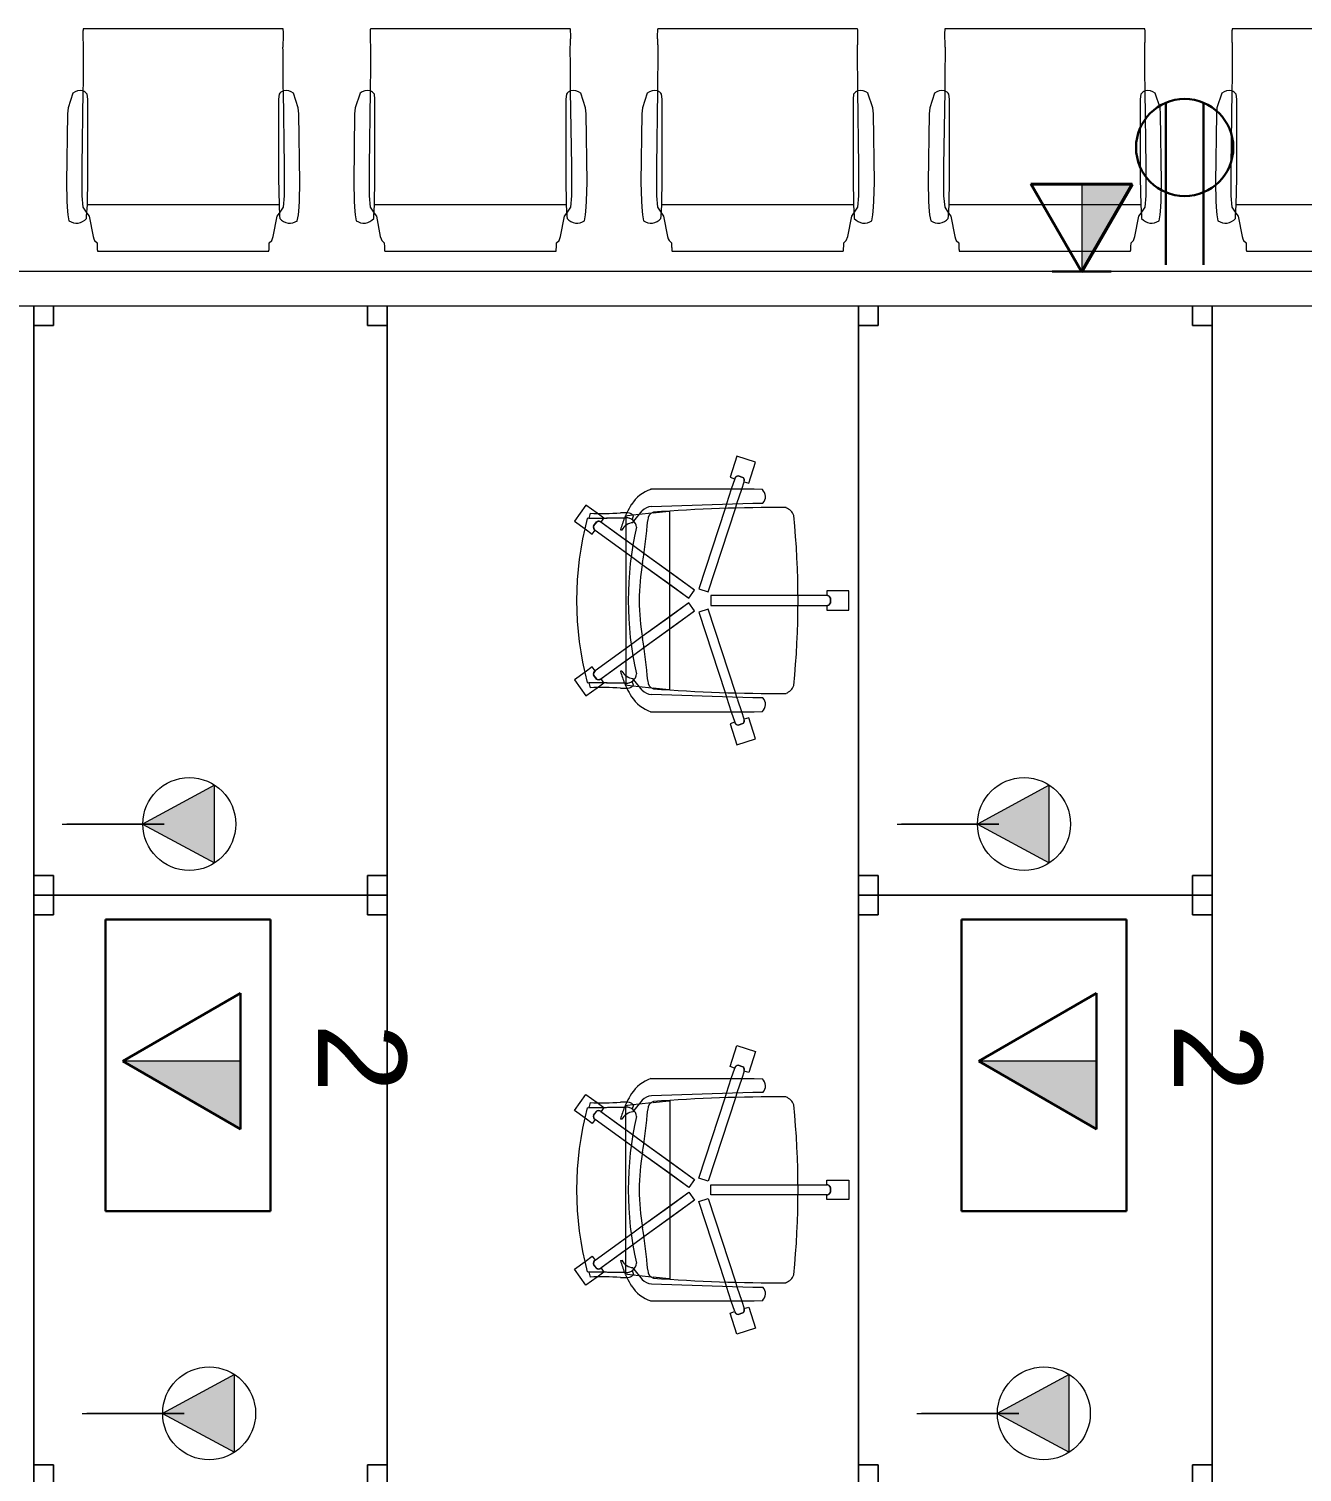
# Model space of a CAD drawing. Header units: inches. Extents: x 385 to 2249, y -1781 to -36.
# Drawn here: x 512 to 641.6, y -710 to -563 of the extents above; entities that cross this region are included whole.
import ezdxf

# ---------------------------------------------------------------- set-up
doc = ezdxf.new("R2010")
doc.units = ezdxf.units.IN
doc.header["$MEASUREMENT"] = 0
for name, color, linetype, lineweight in [('A-ANNO-NOTE', 131, 'Continuous', 30), ('I-FURN', 30, 'Continuous', 9), ('I-WALL', 2, 'Continuous', 13)]:
    doc.layers.add(name, color=color, linetype=linetype, lineweight=lineweight)
doc.styles.add('Swis721 Lt BT', font='swissl.ttf', dxfattribs={"height": 9})

# ---------------------------------------------------------------- blocks, each defined once
blk = doc.blocks.new('HermanMiller_Collection_Eames_AluminumGroup_SideChair - Arms Swivel Base-5153506-Level 5 POWER _ SIGNAL')
at = {"layer": 'I-FURN'}
for p, q in [((-6.45, 11.77), (-7.06, 11.66)), ((-5.68, 11.84), (-6.45, 11.77)), ((-5.03, 11.87), (-5.68, 11.84)), ((-3.17, 11.92), (-5.03, 11.87)), ((3.83, 11.82), (-3.17, 11.92)), ((4.42, 11.76), (3.83, 11.82)), ((5.92, 11.27), (4.42, 11.76)), ((-4.52, 10.35), (-5.68, 10.24)), ((-1.52, 10.35), (-4.52, 10.35)), ((6.15, 10.24), (-1.52, 10.35)), ((-9.06, 9.06), (-9.32, 8.8)), ((-8.92, 9.13), (-9.06, 9.06)), ((-8.68, 9.21), (-8.92, 9.13)), ((-6.61, 9.61), (-8.68, 9.21)), ((-6.84, 9.88), (-6.61, 9.86)), ((-6.61, 9.86), (-5.45, 9.79)), ((-6.28, 9.84), (-6.61, 9.61)), ((-5.68, 10.24), (-6.28, 9.84)), ((-5.45, 9.79), (-2.77, 9.75)), ((-5.45, -9.73), (-5.45, 9.79)), ((-2.77, 9.75), (5.32, 9.75)), ((5.32, 9.75), (5.82, 9.81)), ((12.47, -10.14), (12.47, 10.2)), ((-10.16, 8.75), (-10.16, -8.68)), ((-9.32, -8.74), (-9.06, -8.99)), ((-9.06, -8.99), (-8.68, -9.14)), ((-8.68, -9.14), (-6.61, -9.54)), ((-6.61, -9.79), (-6.84, -9.81)), ((-6.61, -9.54), (-6.28, -9.77)), ((-5.45, -9.73), (-6.61, -9.79)), ((-6.28, -9.77), (-5.68, -10.18)), ((-5.68, -10.18), (-4.52, -10.28)), ((-2.77, -9.68), (-5.45, -9.73)), ((-4.52, -10.28), (-1.52, -10.28)), ((5.32, -9.68), (-2.77, -9.68)), ((-1.52, -10.28), (6.15, -10.17)), ((5.82, -9.74), (5.32, -9.68)), ((-7.06, -11.59), (-6.45, -11.7)), ((-6.45, -11.7), (-5.68, -11.77)), ((-3.17, -11.85), (3.83, -11.75)), ((3.83, -11.75), (4.42, -11.69)), ((4.42, -11.69), (5.92, -11.2)), ((-5.68, -11.77), (-5.03, -11.8)), ((-5.03, -11.8), (-3.17, -11.85))]:
    blk.add_line(p, q, dxfattribs=at)
for centre, radius, start, end in [((-5.99, 10.89), 1.32, 144.065, 229.935), ((5.07, 10.55), 1.12, 343.9109, 40.257), ((5.4, 10.47), 0.781, 302.3218, 343.1534), ((-5.99, -10.82), 1.32, 130.065, 215.935), ((5.4, -10.4), 0.781, 16.8466, 57.6782), ((5.07, -10.48), 1.12, 319.743, 16.0891)]:
    blk.add_arc(centre, radius, start, end, dxfattribs=at)
for points in [[(10.56, 10.2), (9.82, 10.2), (8.34, 10.21), (6.88, 10.23), (6.15, 10.24)], [(11.53, 10.25), (11.37, 10.24), (11.04, 10.23), (10.72, 10.21), (10.56, 10.2)], [(6.15, -10.17), (6.88, -10.16), (8.34, -10.15), (9.82, -10.14), (10.56, -10.13)], [(10.56, -10.13), (10.72, -10.14), (11.04, -10.16), (11.37, -10.17), (11.53, -10.18)]]:
    blk.add_open_spline(points, degree=3, dxfattribs=at)
for points, knots in [([(12.47, 10.2), (12.47, 10.21), (12.47, 10.21), (12.44, 10.22), (12.38, 10.23), (12.31, 10.23), (12.23, 10.24), (12.09, 10.25), (11.86, 10.25), (11.65, 10.25), (11.53, 10.25)], [0, 0, 0, 0, 0.090909, 0.181818, 0.272727, 0.363636, 0.454545, 0.545455, 0.727273, 1, 1, 1, 1]), ([(-9.32, 8.8), (-9.51, 8.8), (-9.78, 8.79), (-10, 8.78), (-10.09, 8.77), (-10.14, 8.76), (-10.16, 8.75), (-10.16, 8.75)], [0, 0, 0, 0, 0.444444, 0.666667, 0.777778, 0.888889, 1, 1, 1, 1]), ([(-10.16, -8.68), (-10.16, -8.68), (-10.14, -8.69), (-10.09, -8.7), (-10.03, -8.71), (-9.94, -8.71), (-9.84, -8.72), (-9.69, -8.73), (-9.51, -8.73), (-9.37, -8.74), (-9.32, -8.74)], [0, 0, 0, 0, 0.111111, 0.222222, 0.333333, 0.444444, 0.555556, 0.666667, 0.888889, 1, 1, 1, 1]), ([(11.53, -10.18), (11.61, -10.18), (11.77, -10.18), (12.1, -10.18), (12.4, -10.16), (12.47, -10.14), (12.47, -10.14)], [0, 0, 0, 0, 0.181818, 0.363636, 0.727273, 1, 1, 1, 1])]:
    blk.add_open_spline(points, degree=3, knots=knots, dxfattribs=at)
blk = doc.blocks.new('F-Haworth_Chair_X99-Seminar - X99 Advanced Seminar Chair-V36-Level 5 POWER _ SIGNAL')
at = {"layer": 'I-FURN'}
for p, q in [((-8.08, 12.82), (-9.7, 11.65)), ((-8.08, 12.82), (-9.7, 11.65)), ((-7.29, 11.74), (-8.08, 12.82)), ((-7.29, 11.74), (-8.08, 12.82)), ((8.08, 12.82), (7.29, 11.74)), ((8.08, 12.82), (7.29, 11.74)), ((9.7, 11.65), (8.08, 12.82)), ((9.7, 11.65), (8.08, 12.82)), ((-9.7, 11.65), (-8.88, 10.52)), ((-9.7, 11.65), (-8.88, 10.52)), ((-8.88, 10.52), (-8.38, 9.83)), ((-8.88, 10.52), (-8.38, 9.83)), ((-8.34, 11.52), (-8.42, 7.57)), ((-8.42, 7.57), (-8.34, 11.37)), ((-8, 10.58), (-7.59, 10.88)), ((-8, 10.58), (-7.59, 10.88)), ((-7.59, 10.87), (-7.99, 10.57)), ((-7.59, 10.87), (-7.99, 10.57)), ((-6.76, 11), (-7.29, 11.74)), ((-6.76, 11), (-7.29, 11.74)), ((-4.92, 7.62), (-7.16, 10.71)), ((-4.47, 7.01), (-7.16, 10.71)), ((-7.15, 10.72), (-6.76, 11)), ((-7.15, 10.72), (-6.76, 11)), ((7.16, 10.71), (4.47, 7.01)), ((7.16, 10.71), (4.92, 7.62)), ((7.29, 11.74), (6.76, 11)), ((7.29, 11.74), (6.76, 11)), ((6.76, 11), (7.15, 10.72)), ((6.76, 11), (7.15, 10.72)), ((7.59, 10.88), (8, 10.58)), ((7.59, 10.88), (8, 10.58)), ((7.99, 10.57), (7.59, 10.87)), ((7.99, 10.57), (7.59, 10.87)), ((8.42, 7.57), (8.34, 11.52)), ((8.34, 11.37), (8.42, 7.57)), ((8.38, 9.83), (8.88, 10.52)), ((8.38, 9.83), (8.88, 10.52)), ((8.88, 10.52), (9.7, 11.65)), ((8.88, 10.52), (9.7, 11.65)), ((-8.38, 9.83), (-7.99, 10.11)), ((-8.38, 9.83), (-7.99, 10.11)), ((-7.97, 10.12), (-6.15, 7.62)), ((-7.97, 10.12), (-5.57, 6.82)), ((5.57, 6.82), (7.97, 10.12)), ((6.15, 7.62), (7.97, 10.12)), ((7.99, 10.11), (8.38, 9.83)), ((7.99, 10.11), (8.38, 9.83)), ((-8.62, 7.42), (-8.68, 6.87)), ((-8.6, 7.6), (-8.62, 7.43)), ((-8.49, 7.6), (-8.56, 7.6)), ((-7.65, 7.6), (-8.4, 7.6)), ((-6.14, 7.6), (-7.65, 7.6)), ((-7.18, 7.99), (-7.21, 8.13)), ((-4.9, 7.6), (-6.14, 7.6)), ((-6.14, 7.6), (-5.57, 6.82)), ((3.84, 7.6), (-4.9, 7.6)), ((-4.47, 7.01), (-4.9, 7.6)), ((4.9, 7.6), (3.88, 7.6)), ((4.9, 7.6), (4.47, 7.01)), ((6.14, 7.6), (4.9, 7.6)), ((5.57, 6.82), (6.14, 7.6)), ((7.65, 7.6), (6.14, 7.6)), ((7.21, 8.13), (7.18, 7.99)), ((8.4, 7.6), (7.65, 7.6)), ((8.56, 7.6), (8.49, 7.6)), ((8.62, 7.43), (8.6, 7.6)), ((8.68, 6.87), (8.62, 7.42)), ((-9.13, 5.92), (-8.07, 6.77)), ((-8.75, 6.22), (-8.88, 4.99)), ((-8.68, 6.87), (-8.75, 6.22)), ((-8.61, 6.81), (-8.23, 6.95)), ((-8.03, 6.81), (-7.95, 6.87)), ((-5.57, 6.82), (-4.79, 5.75)), ((-5.57, 6.82), (-4.79, 5.75)), ((-3.68, 5.91), (-4.47, 7.01)), ((-3.68, 5.91), (-4.47, 7.01)), ((-1.65, 3.12), (-3.68, 5.91)), ((-0.23, 1.17), (-3.68, 5.91)), ((3.68, 5.91), (0.23, 1.17)), ((3.68, 5.91), (1.65, 3.12)), ((4.47, 7.01), (3.68, 5.91)), ((4.47, 7.01), (3.68, 5.91)), ((4.79, 5.75), (5.57, 6.82)), ((4.79, 5.75), (5.57, 6.82)), ((7.95, 6.87), (8.03, 6.81)), ((8.07, 6.77), (9.13, 5.92)), ((8.23, 6.95), (8.61, 6.81)), ((8.75, 6.22), (8.68, 6.87)), ((8.88, 4.99), (8.75, 6.22)), ((-11.32, 5.06), (-11.32, -5.48)), ((-9.92, -5.36), (-9.57, 4.97)), ((-8.9, 4.8), (-9.07, 3.2)), ((-8.88, 4.99), (-8.89, 4.91)), ((-4.79, 5.75), (-2.89, 3.12)), ((-4.79, 5.75), (-1.04, 0.58)), ((1.04, 0.58), (4.79, 5.75)), ((2.89, 3.12), (4.79, 5.75)), ((8.89, 4.91), (8.88, 4.99)), ((9.07, 3.2), (8.9, 4.8)), ((9.57, 4.97), (9.92, -5.36)), ((11.32, -5.48), (11.32, 5.06)), ((-9.07, 3.2), (-9.07, 3.12)), ((-9.07, 3.12), (-2.89, 3.12)), ((-2.89, 3.12), (-1.65, 3.12)), ((-2.89, 3.12), (-1.04, 0.58)), ((-1.65, 3.12), (1.65, 3.12)), ((-0.23, 1.17), (-1.65, 3.12)), ((1.65, 3.12), (0.23, 1.17)), ((1.04, 0.58), (2.89, 3.12)), ((1.65, 3.12), (2.89, 3.12)), ((2.89, 3.12), (9.07, 3.12)), ((9.07, 3.12), (9.07, 3.2)), ((-1.18, 0.14), (-9.37, -2.52)), ((-1.18, 0.14), (-9.37, -2.52)), ((-0.87, -0.81), (-1.18, 0.14)), ((-0.87, -0.81), (-1.18, 0.14)), ((-1.04, 0.58), (-0.23, 1.17)), ((-1.04, 0.58), (-0.23, 1.17)), ((0.23, 1.17), (1.04, 0.58)), ((0.23, 1.17), (1.04, 0.58)), ((1.18, 0.14), (0.87, -0.81)), ((1.18, 0.14), (0.87, -0.81)), ((9.37, -2.52), (1.18, 0.14)), ((9.37, -2.52), (1.18, 0.14)), ((-9.38, -3.57), (-0.87, -0.81)), ((-9.38, -3.57), (-0.87, -0.81)), ((-0.5, -1.08), (-0.5, -9.91)), ((0.5, -1.08), (-0.5, -1.08)), ((-0.5, -1.08), (-0.5, -9.91)), ((0.5, -1.08), (-0.5, -1.08)), ((0.5, -9.91), (0.5, -1.08)), ((0.5, -9.91), (0.5, -1.08)), ((0.87, -0.81), (9.38, -3.57)), ((0.87, -0.81), (9.38, -3.57)), ((-9.83, -2.67), (-11.32, -3.15)), ((-9.83, -2.67), (-11.32, -3.15)), ((-9.37, -2.52), (-9.83, -2.67)), ((-9.37, -2.52), (-9.83, -2.67)), ((9.83, -2.67), (9.37, -2.52)), ((9.83, -2.67), (9.37, -2.52)), ((11.32, -3.15), (9.83, -2.67)), ((11.32, -3.15), (9.83, -2.67)), ((-12.55, -3.03), (-14.69, -3.72)), ((-12.55, -3.03), (-14.69, -3.72)), ((-14.69, -3.72), (-14.08, -5.62)), ((-14.69, -3.72), (-14.08, -5.62)), ((-12.53, -4.34), (-12.69, -3.85)), ((-12.53, -4.34), (-12.69, -3.85)), ((-12.68, -3.86), (-12.52, -4.33)), ((-12.68, -3.86), (-12.52, -4.33)), ((-12.4, -3.49), (-12.55, -3.03)), ((-12.4, -3.49), (-12.55, -3.03)), ((-11.32, -3.15), (-12.4, -3.5)), ((-11.32, -3.15), (-12.4, -3.5)), ((-12.09, -4.45), (-11.32, -4.21)), ((-12.09, -4.45), (-11.32, -4.21)), ((-11.32, -4.21), (-10.13, -3.82)), ((-11.32, -4.21), (-10.13, -3.82)), ((-10.1, -3.81), (-9.86, -3.73)), ((-10.1, -3.81), (-9.86, -3.73)), ((-9.86, -3.73), (-9.38, -3.57)), ((-9.86, -3.73), (-9.38, -3.57)), ((9.38, -3.57), (9.86, -3.73)), ((9.38, -3.57), (9.86, -3.73)), ((9.86, -3.73), (11.32, -4.21)), ((9.86, -3.73), (11.32, -4.21)), ((12.4, -3.5), (11.32, -3.15)), ((12.4, -3.5), (11.32, -3.15)), ((11.32, -4.21), (12.09, -4.45)), ((11.32, -4.21), (12.09, -4.45)), ((12.55, -3.03), (12.4, -3.49)), ((12.55, -3.03), (12.4, -3.49)), ((12.52, -4.33), (12.68, -3.86)), ((12.52, -4.33), (12.68, -3.86)), ((12.69, -3.85), (12.53, -4.34)), ((12.69, -3.85), (12.53, -4.34)), ((14.69, -3.72), (12.55, -3.03)), ((14.69, -3.72), (12.55, -3.03)), ((14.08, -5.62), (14.69, -3.72)), ((14.08, -5.62), (14.69, -3.72)), ((-14.08, -5.62), (-11.94, -4.93)), ((-14.08, -5.62), (-11.94, -4.93)), ((-11.94, -4.93), (-12.09, -4.47)), ((-11.94, -4.93), (-12.09, -4.47)), ((-11.32, -5.48), (-11.3, -6.32)), ((-9.92, -6.36), (-9.92, -5.36)), ((9.92, -5.36), (9.92, -6.36)), ((11.3, -6.32), (11.32, -5.48)), ((12.09, -4.47), (11.94, -4.93)), ((12.09, -4.47), (11.94, -4.93)), ((11.94, -4.93), (14.08, -5.62)), ((11.94, -4.93), (14.08, -5.62)), ((-0.5, -9.91), (-0.5, -12.88)), ((-0.5, -9.91), (-0.5, -12.88)), ((0.5, -12.88), (0.5, -9.91)), ((0.5, -12.88), (0.5, -9.91)), ((-0.52, -12.88), (-1, -12.88)), ((-1, -12.88), (-1, -15.13)), ((-0.52, -12.88), (-1, -12.88)), ((-1, -12.88), (-1, -15.13)), ((1, -12.88), (0.52, -12.88)), ((1, -12.88), (0.52, -12.88)), ((1, -15.13), (1, -12.88)), ((1, -15.13), (1, -12.88)), ((0.26, -13.26), (-0.26, -13.26)), ((0.26, -13.26), (-0.26, -13.26)), ((-0.25, -13.25), (0.25, -13.25)), ((-0.25, -13.25), (0.25, -13.25)), ((-1, -15.13), (1, -15.13)), ((-1, -15.13), (1, -15.13))]:
    blk.add_line(p, q, dxfattribs=at)
for centre, radius, start, end in [((0, -20.29), 32.89, 75.3075, 104.696), ((-36.06, 10.03), 27.2, 355.9857, 2.5118), ((0, -20.73), 33.17, 104.5766, 105.5522), ((-7.66, 10.36), 0.407, 147.1651, 216.8349), ((-7.66, 10.36), 0.407, 147.1651, 188.967), ((-7.66, 10.36), 0.407, 188.967, 202.9009), ((-7.64, 10.36), 0.406, 148.6199, 216), ((-7.64, 10.36), 0.406, 148.6199, 216), ((-7.48, 10.49), 0.407, 35.1651, 104.8349), ((-7.48, 10.49), 0.407, 35.1651, 104.8349), ((-7.49, 10.47), 0.406, 36, 103.3801), ((-7.49, 10.47), 0.406, 36, 103.3801), ((7.48, 10.49), 0.407, 75.1651, 144.8349), ((7.48, 10.49), 0.407, 116.967, 144.8349), ((7.49, 10.47), 0.406, 76.6199, 144), ((7.49, 10.47), 0.406, 117.0479, 144), ((7.48, 10.49), 0.407, 75.1651, 116.967), ((7.49, 10.47), 0.406, 76.6199, 117.0479), ((7.64, 10.36), 0.406, 324, 17.9041), ((7.64, 10.36), 0.406, 324, 350.9521), ((7.66, 10.36), 0.407, 323.1651, 32.8349), ((7.64, 10.36), 0.406, 17.9041, 31.3801), ((7.64, 10.36), 0.406, 4.4281, 31.3801), ((7.66, 10.36), 0.407, 337.0991, 32.8349), ((7.64, 10.36), 0.406, 350.9521, 4.4281), ((0, -20.73), 33.17, 74.4478, 75.4234), ((36.06, 10.03), 27.2, 177.4882, 184.0143), ((-7.66, 10.36), 0.407, 202.9009, 216.8349), ((7.66, 10.36), 0.407, 323.1651, 337.0991), ((-4.71, -1.15), 9.61, 116.0036, 121.9522), ((-5.2, 7.86), 3.74, 175.9857, 189.9064), ((-4.71, -1.15), 9.61, 114.1846, 116.0036), ((-4.71, -1.15), 9.61, 113.5094, 114.1184), ((-4.71, -1.15), 9.61, 112.927, 113.3607), ((-4.71, -1.15), 9.61, 105.0666, 112.7369), ((-7.37, 7.55), 1.05, 178.8214, 214.7998), ((-7.37, 7.55), 1.05, 178.8214, 264.0446), ((-6.55, 6.76), 1.38, 147.5752, 174.9122), ((-6.55, 6.76), 1.38, 117.0503, 145.9813), ((6.55, 6.76), 1.38, 34.0187, 62.9497), ((4.71, -1.15), 9.61, 67.2631, 74.9334), ((7.37, 7.55), 1.05, 275.9554, 1.1786), ((6.55, 6.76), 1.38, 5.0878, 32.4248), ((7.37, 7.55), 1.05, 325.2002, 1.1786), ((4.71, -1.15), 9.61, 66.6393, 67.073), ((4.71, -1.15), 9.61, 65.8816, 66.4906), ((4.71, -1.15), 9.61, 63.9964, 65.8154), ((5.2, 7.86), 3.74, 350.0936, 4.0143), ((4.71, -1.15), 9.61, 58.0478, 63.9964), ((-7.87, 3.92), 3.63, 121.9522, 161.8211), ((-8.18, 4.9), 1.39, 132.8922, 177.1987), ((-8.28, 7.33), 0.613, 189.9064, 237.4573), ((-11.32, 48.08), 42.84, 274.2301, 280.0233), ((0, -26.49), 33.83, 77.2285, 102.7715), ((0, -15.97), 22.19, 79.9767, 100.0233), ((11.32, 48.08), 42.84, 259.9767, 265.7699), ((8.28, 7.33), 0.613, 302.5427, 350.0936), ((8.18, 4.9), 1.39, 2.8013, 47.1078), ((7.87, 3.92), 3.63, 18.1789, 58.0478), ((144.06, -7.32), 153.52, 175.4787, 180.5251), ((-8.24, 4.59), 0.763, 84.2338, 165.7662), ((8.24, 4.59), 0.763, 14.2338, 95.7662), ((-144.06, -7.32), 153.52, 359.4749, 4.5213), ((-12.28, -3.88), 0.407, 107.1651, 176.8349), ((-12.28, -3.88), 0.407, 107.1651, 176.8349), ((-12.27, -3.89), 0.406, 108, 175.3801), ((-12.27, -3.89), 0.406, 161.9041, 175.3801), ((-12.27, -3.89), 0.406, 121.476, 161.9041), ((-12.22, -4.09), 0.407, 219.1651, 288.8349), ((-12.22, -4.09), 0.407, 219.1651, 288.8349), ((-12.22, -4.07), 0.406, 220.6199, 274.524), ((-12.22, -4.07), 0.406, 220.6199, 288), ((-12.27, -3.89), 0.406, 108, 121.476), ((12.22, -4.07), 0.406, 252, 319.3801), ((12.22, -4.09), 0.407, 251.1651, 320.8349), ((12.22, -4.07), 0.406, 265.476, 305.9041), ((12.22, -4.09), 0.407, 292.967, 320.8349), ((12.28, -3.88), 0.407, 58.9009, 72.8349), ((12.28, -3.88), 0.407, 3.1651, 72.8349), ((12.27, -3.89), 0.406, 45.0479, 72), ((12.27, -3.89), 0.406, 4.6199, 72), ((12.22, -4.07), 0.406, 305.9041, 319.3801), ((12.28, -3.88), 0.407, 44.967, 58.9009), ((12.27, -3.89), 0.406, 4.6199, 45.0479), ((12.28, -3.88), 0.407, 31.033, 44.967), ((12.28, -3.88), 0.407, 3.1651, 31.033), ((-12.22, -4.07), 0.406, 274.524, 288), ((12.22, -4.07), 0.406, 252, 265.476), ((12.22, -4.09), 0.407, 251.1651, 292.967), ((-10.58, -5.68), 0.956, 221.8901, 314.1099), ((10.58, -5.68), 0.956, 225.8901, 318.1099), ((-8.21, -8.28), 1.31, 200.0433, 249.9567), ((8.21, -8.28), 1.31, 290.0433, 339.9567), ((0, 75.01), 84.96, 264.1475, 275.8525), ((-0.11, -12.88), 0.407, 179.1651, 193.0991), ((-0.11, -12.88), 0.407, 179.1651, 248.8349), ((-0.11, -12.88), 0.407, 193.0991, 220.967), ((-0.09, -12.88), 0.406, 180, 193.476), ((-0.09, -12.88), 0.406, 180, 247.3801), ((-0.09, -12.88), 0.406, 193.476, 233.9041), ((-0.11, -12.88), 0.407, 220.967, 248.8349), ((-0.09, -12.88), 0.406, 233.9041, 247.3801), ((0.09, -12.88), 0.406, 292.6199, 360), ((0.09, -12.88), 0.406, 292.6199, 306.0959), ((0.11, -12.88), 0.407, 291.1651, 0.8349), ((0.11, -12.88), 0.407, 291.1651, 0.8349), ((0.09, -12.88), 0.406, 306.0959, 346.524), ((0.09, -12.88), 0.406, 346.524, 360)]:
    blk.add_arc(centre, radius, start, end, dxfattribs=at)
blk = doc.blocks.new('Rectangular Table - Rectangular Table-V35-Level 5 POWER _ SIGNAL')
at = {"layer": 'I-FURN'}
for p, q in [((-28, 18), (-30, 18)), ((-30, 18), (-30, 16)), ((-30, 16), (-30, 18)), ((-30, 18), (-28, 18)), ((30, 18), (-30, 18)), ((-30, 18), (-30, -18)), ((-30, -18), (-30, 18)), ((-30, 18), (30, 18)), ((-28, 16), (-28, 18)), ((-28, 18), (-28, 16)), ((28, 18), (28, 16)), ((30, 18), (28, 18)), ((28, 18), (30, 18)), ((28, 16), (28, 18)), ((-30, 16), (-28, 16)), ((-28, 16), (-30, 16)), ((28, 16), (30, 16)), ((30, 16), (28, 16)), ((-28, -16), (-30, -16)), ((-30, -16), (-30, -18)), ((-30, -18), (-30, -16)), ((-30, -16), (-28, -16)), ((-28, -18), (-28, -16)), ((-28, -16), (-28, -18)), ((30, -16), (28, -16)), ((28, -16), (28, -18)), ((28, -18), (28, -16)), ((28, -16), (30, -16)), ((-30, -18), (-28, -18)), ((-28, -18), (-30, -18)), ((-30, -18), (30, -18)), ((30, -18), (-30, -18)), ((28, -18), (30, -18)), ((30, -18), (28, -18))]:
    blk.add_line(p, q, dxfattribs=at)
blk = doc.blocks.new('F-Haworth_Chair_X99-Seminar - X99 Advanced Seminar Chair-V39-Level 5 POWER _ SIGNAL')
at = {"layer": 'I-FURN'}
for p, q in [((-1, 15.13), (1, 15.13)), ((-1, 12.88), (-1, 15.13)), ((-1, 15.13), (1, 15.13)), ((-1, 12.88), (-1, 15.13)), ((1, 15.13), (1, 12.88)), ((1, 15.13), (1, 12.88)), ((0.26, 13.26), (-0.26, 13.26)), ((0.26, 13.26), (-0.26, 13.26)), ((-0.25, 13.25), (0.25, 13.25)), ((-0.25, 13.25), (0.25, 13.25)), ((-0.52, 12.88), (-1, 12.88)), ((-0.52, 12.88), (-1, 12.88)), ((-0.5, 9.91), (-0.5, 12.88)), ((-0.5, 9.91), (-0.5, 12.88)), ((0.5, 12.88), (0.5, 9.91)), ((0.5, 12.88), (0.5, 9.91)), ((1, 12.88), (0.52, 12.88)), ((1, 12.88), (0.52, 12.88)), ((-0.5, 1.08), (-0.5, 9.91)), ((-0.5, 1.08), (-0.5, 9.91)), ((0.5, 9.91), (0.5, 1.08)), ((0.5, 9.91), (0.5, 1.08)), ((-11.32, 5.48), (-11.3, 6.32)), ((-9.92, 6.36), (-9.92, 5.36)), ((9.92, 5.36), (9.92, 6.36)), ((11.3, 6.32), (11.32, 5.48)), ((-14.69, 3.72), (-14.08, 5.62)), ((-14.69, 3.72), (-14.08, 5.62)), ((-14.08, 5.62), (-11.94, 4.93)), ((-14.08, 5.62), (-11.94, 4.93)), ((-11.94, 4.93), (-12.09, 4.47)), ((-11.94, 4.93), (-12.09, 4.47)), ((-12.09, 4.45), (-11.32, 4.21)), ((-12.09, 4.45), (-11.32, 4.21)), ((-11.32, -5.06), (-11.32, 5.48)), ((-9.92, 5.36), (-9.57, -4.97)), ((9.57, -4.97), (9.92, 5.36)), ((11.32, 5.48), (11.32, -5.06)), ((11.32, 4.21), (12.09, 4.45)), ((11.32, 4.21), (12.09, 4.45)), ((11.94, 4.93), (14.08, 5.62)), ((11.94, 4.93), (14.08, 5.62)), ((12.09, 4.47), (11.94, 4.93)), ((12.09, 4.47), (11.94, 4.93)), ((14.08, 5.62), (14.69, 3.72)), ((14.08, 5.62), (14.69, 3.72)), ((-12.55, 3.03), (-14.69, 3.72)), ((-12.55, 3.03), (-14.69, 3.72)), ((-12.53, 4.34), (-12.69, 3.85)), ((-12.53, 4.34), (-12.69, 3.85)), ((-12.68, 3.86), (-12.52, 4.33)), ((-12.68, 3.86), (-12.52, 4.33)), ((-12.4, 3.49), (-12.55, 3.03)), ((-12.4, 3.49), (-12.55, 3.03)), ((-11.32, 3.15), (-12.4, 3.5)), ((-11.32, 3.15), (-12.4, 3.5)), ((-11.32, 4.21), (-9.86, 3.73)), ((-11.32, 4.21), (-9.86, 3.73)), ((-9.83, 2.67), (-11.32, 3.15)), ((-9.83, 2.67), (-11.32, 3.15)), ((-9.86, 3.73), (-9.38, 3.57)), ((-9.86, 3.73), (-9.38, 3.57)), ((-9.38, 3.57), (-0.87, 0.81)), ((-9.38, 3.57), (-0.87, 0.81)), ((0.87, 0.81), (9.38, 3.57)), ((0.87, 0.81), (9.38, 3.57)), ((9.38, 3.57), (9.86, 3.73)), ((9.38, 3.57), (9.86, 3.73)), ((11.32, 3.15), (9.83, 2.67)), ((11.32, 3.15), (9.83, 2.67)), ((9.86, 3.73), (11.32, 4.21)), ((9.86, 3.73), (11.32, 4.21)), ((12.4, 3.5), (11.32, 3.15)), ((12.4, 3.5), (11.32, 3.15)), ((12.55, 3.03), (12.4, 3.49)), ((12.55, 3.03), (12.4, 3.49)), ((12.52, 4.33), (12.68, 3.86)), ((12.52, 4.33), (12.68, 3.86)), ((12.69, 3.85), (12.53, 4.34)), ((12.69, 3.85), (12.53, 4.34)), ((14.69, 3.72), (12.55, 3.03)), ((14.69, 3.72), (12.55, 3.03)), ((-9.37, 2.52), (-9.83, 2.67)), ((-9.37, 2.52), (-9.83, 2.67)), ((-1.18, -0.14), (-9.37, 2.52)), ((-1.18, -0.14), (-9.37, 2.52)), ((9.37, 2.52), (1.18, -0.14)), ((9.37, 2.52), (1.18, -0.14)), ((9.83, 2.67), (9.37, 2.52)), ((9.83, 2.67), (9.37, 2.52)), ((-0.87, 0.81), (-1.18, -0.14)), ((-0.87, 0.81), (-1.18, -0.14)), ((0.5, 1.08), (-0.5, 1.08)), ((0.5, 1.08), (-0.5, 1.08)), ((1.18, -0.14), (0.87, 0.81)), ((1.18, -0.14), (0.87, 0.81)), ((-4.79, -5.75), (-1.04, -0.58)), ((-0.23, -1.17), (-3.68, -5.91)), ((-2.89, -3.12), (-1.04, -0.58)), ((-0.23, -1.17), (-1.65, -3.12)), ((-1.04, -0.58), (-0.23, -1.17)), ((-1.04, -0.58), (-0.23, -1.17)), ((0.23, -1.17), (1.04, -0.58)), ((0.23, -1.17), (1.04, -0.58)), ((1.65, -3.12), (0.23, -1.17)), ((3.68, -5.91), (0.23, -1.17)), ((1.04, -0.58), (2.89, -3.12)), ((1.04, -0.58), (4.79, -5.75)), ((-9.07, -3.12), (-2.89, -3.12)), ((-9.07, -3.2), (-9.07, -3.12)), ((-8.9, -4.8), (-9.07, -3.2)), ((-4.79, -5.75), (-2.89, -3.12)), ((-1.65, -3.12), (-3.68, -5.91)), ((-2.89, -3.12), (-1.65, -3.12)), ((-1.65, -3.12), (1.65, -3.12)), ((1.65, -3.12), (2.89, -3.12)), ((3.68, -5.91), (1.65, -3.12)), ((2.89, -3.12), (9.07, -3.12)), ((2.89, -3.12), (4.79, -5.75)), ((9.07, -3.2), (8.9, -4.8)), ((9.07, -3.12), (9.07, -3.2)), ((-8.88, -4.99), (-8.89, -4.91)), ((-8.75, -6.22), (-8.88, -4.99)), ((-5.57, -6.82), (-4.79, -5.75)), ((-5.57, -6.82), (-4.79, -5.75)), ((4.79, -5.75), (5.57, -6.82)), ((4.79, -5.75), (5.57, -6.82)), ((8.88, -4.99), (8.75, -6.22)), ((8.89, -4.91), (8.88, -4.99)), ((-9.13, -5.92), (-8.09, -6.76)), ((-8.68, -6.87), (-8.75, -6.22)), ((-8.62, -7.42), (-8.68, -6.87)), ((-8.61, -6.81), (-8.23, -6.95)), ((-8.03, -6.81), (-7.95, -6.87)), ((-7.97, -10.12), (-5.57, -6.82)), ((-4.47, -7.01), (-7.16, -10.71)), ((-6.14, -7.6), (-5.57, -6.82)), ((-4.47, -7.01), (-4.9, -7.6)), ((-3.68, -5.91), (-4.47, -7.01)), ((-3.68, -5.91), (-4.47, -7.01)), ((4.47, -7.01), (3.68, -5.91)), ((4.47, -7.01), (3.68, -5.91)), ((4.9, -7.6), (4.47, -7.01)), ((7.16, -10.71), (4.47, -7.01)), ((5.57, -6.82), (6.14, -7.6)), ((5.57, -6.82), (7.97, -10.12)), ((7.95, -6.87), (8.03, -6.81)), ((8.07, -6.77), (9.13, -5.92)), ((8.23, -6.95), (8.61, -6.81)), ((8.68, -6.87), (8.62, -7.42)), ((8.75, -6.22), (8.68, -6.87)), ((-8.6, -7.6), (-8.62, -7.43)), ((-8.49, -7.6), (-8.56, -7.6)), ((-8.42, -7.57), (-8.34, -11.37)), ((-8.34, -11.52), (-8.42, -7.57)), ((-8.09, -7.6), (-8.4, -7.6)), ((-7.65, -7.6), (-8.09, -7.6)), ((-7.97, -10.12), (-6.15, -7.62)), ((-6.14, -7.6), (-7.65, -7.6)), ((-7.18, -7.99), (-7.21, -8.13)), ((-4.92, -7.62), (-7.16, -10.71)), ((-4.9, -7.6), (-6.14, -7.6)), ((4.9, -7.6), (-4.9, -7.6)), ((6.14, -7.6), (4.9, -7.6)), ((7.16, -10.71), (4.92, -7.62)), ((7.65, -7.6), (6.14, -7.6)), ((6.15, -7.62), (7.97, -10.12)), ((7.21, -8.13), (7.18, -7.99)), ((8.4, -7.6), (7.65, -7.6)), ((8.34, -11.37), (8.42, -7.57)), ((8.42, -7.57), (8.34, -11.52)), ((8.56, -7.6), (8.49, -7.6)), ((8.62, -7.43), (8.6, -7.6)), ((-8.88, -10.52), (-8.38, -9.83)), ((-8.88, -10.52), (-8.38, -9.83)), ((-8.38, -9.83), (-7.99, -10.11)), ((-8.38, -9.83), (-7.99, -10.11)), ((7.99, -10.11), (8.38, -9.83)), ((7.99, -10.11), (8.38, -9.83)), ((8.38, -9.83), (8.88, -10.52)), ((8.38, -9.83), (8.88, -10.52)), ((-9.7, -11.65), (-8.88, -10.52)), ((-9.7, -11.65), (-8.88, -10.52)), ((-8.08, -12.82), (-9.7, -11.65)), ((-8.08, -12.82), (-9.7, -11.65)), ((-7.29, -11.74), (-8.08, -12.82)), ((-7.29, -11.74), (-8.08, -12.82)), ((-8, -10.58), (-7.59, -10.88)), ((-8, -10.58), (-7.59, -10.88)), ((-7.59, -10.87), (-7.99, -10.57)), ((-7.59, -10.87), (-7.99, -10.57)), ((-6.76, -11), (-7.29, -11.74)), ((-6.76, -11), (-7.29, -11.74)), ((-7.15, -10.72), (-6.76, -11)), ((-7.15, -10.72), (-6.76, -11)), ((6.76, -11), (7.15, -10.72)), ((6.76, -11), (7.15, -10.72)), ((7.29, -11.74), (6.76, -11)), ((7.29, -11.74), (6.76, -11)), ((8.08, -12.82), (7.29, -11.74)), ((8.08, -12.82), (7.29, -11.74)), ((7.99, -10.57), (7.59, -10.87)), ((7.99, -10.57), (7.59, -10.87)), ((7.59, -10.88), (8, -10.58)), ((7.59, -10.88), (8, -10.58)), ((9.7, -11.65), (8.08, -12.82)), ((9.7, -11.65), (8.08, -12.82)), ((8.88, -10.52), (9.7, -11.65)), ((8.88, -10.52), (9.7, -11.65))]:
    blk.add_line(p, q, dxfattribs=at)
for centre, radius, start, end in [((-0.11, 12.88), 0.407, 111.1651, 180.8349), ((-0.09, 12.88), 0.406, 112.6199, 180), ((-0.11, 12.88), 0.407, 111.1651, 125.0991), ((-0.09, 12.88), 0.406, 112.6199, 126.0959), ((0.09, 12.88), 0.406, 53.9041, 67.3801), ((0.09, 12.88), 0.406, 0, 67.3801), ((0.11, 12.88), 0.407, 359.1651, 68.8349), ((0.11, 12.88), 0.407, 359.1651, 68.8349), ((-0.11, 12.88), 0.407, 152.967, 180.8349), ((-0.09, 12.88), 0.406, 166.524, 180), ((-0.09, 12.88), 0.406, 126.0959, 166.524), ((-0.11, 12.88), 0.407, 139.033, 152.967), ((-0.11, 12.88), 0.407, 125.0991, 139.033), ((0.09, 12.88), 0.406, 0, 53.9041), ((-8.21, 8.28), 1.31, 110.0433, 159.9567), ((0, -75.01), 84.96, 84.1475, 95.8525), ((8.21, 8.28), 1.31, 20.0433, 69.9567), ((144.06, 7.32), 153.52, 179.4749, 184.5213), ((-144.06, 7.32), 153.52, 355.4787, 0.5251), ((-10.58, 5.68), 0.956, 45.8901, 138.1099), ((10.58, 5.68), 0.956, 41.8901, 134.1099), ((-12.22, 4.09), 0.407, 71.1651, 140.8349), ((-12.22, 4.09), 0.407, 71.1651, 140.8349), ((-12.22, 4.07), 0.406, 85.476, 139.3801), ((-12.22, 4.07), 0.406, 72, 139.3801), ((-12.22, 4.07), 0.406, 72, 85.476), ((12.22, 4.09), 0.407, 94.9009, 108.8349), ((12.22, 4.09), 0.407, 39.1651, 108.8349), ((12.22, 4.07), 0.406, 94.524, 108), ((12.22, 4.07), 0.406, 40.6199, 108), ((12.22, 4.09), 0.407, 39.1651, 94.9009), ((12.22, 4.07), 0.406, 81.0479, 94.524), ((12.22, 4.07), 0.406, 40.6199, 81.0479), ((-12.28, 3.88), 0.407, 183.1651, 252.8349), ((-12.28, 3.88), 0.407, 183.1651, 252.8349), ((-12.27, 3.89), 0.406, 184.6199, 198.0959), ((-12.27, 3.89), 0.406, 184.6199, 252), ((-12.27, 3.89), 0.406, 198.0959, 238.524), ((-12.27, 3.89), 0.406, 238.524, 252), ((12.27, 3.89), 0.406, 288, 355.3801), ((12.28, 3.88), 0.407, 287.1651, 356.8349), ((12.27, 3.89), 0.406, 288, 341.9041), ((12.28, 3.88), 0.407, 287.1651, 301.0991), ((12.28, 3.88), 0.407, 301.0991, 315.033), ((12.28, 3.88), 0.407, 315.033, 356.8349), ((12.27, 3.89), 0.406, 341.9041, 355.3801), ((-7.87, -3.92), 3.63, 198.1789, 238.0478), ((-8.18, -4.9), 1.39, 182.8013, 227.1078), ((-8.24, -4.59), 0.763, 194.2338, 275.7662), ((-11.32, -48.08), 42.84, 79.9767, 85.7699), ((11.32, -48.08), 42.84, 94.2301, 100.0233), ((8.24, -4.59), 0.763, 264.2338, 345.7662), ((8.18, -4.9), 1.39, 312.8922, 357.1987), ((7.87, -3.92), 3.63, 301.9522, 341.8211), ((-4.71, 1.15), 9.61, 238.0478, 243.9964), ((-5.2, -7.86), 3.74, 170.0936, 184.0143), ((-8.28, -7.33), 0.613, 122.5427, 170.0936), ((-7.37, -7.55), 1.05, 95.9554, 181.1786), ((-7.37, -7.55), 1.05, 145.2002, 181.1786), ((-6.55, -6.76), 1.38, 185.0878, 212.4248), ((0, 26.49), 33.83, 257.2285, 282.7715), ((0, 15.97), 22.19, 259.9767, 280.0233), ((7.37, -7.55), 1.05, 358.8214, 84.0446), ((6.55, -6.76), 1.38, 327.5752, 354.9122), ((7.37, -7.55), 1.05, 358.8214, 34.7998), ((8.28, -7.33), 0.613, 9.9064, 57.4573), ((5.2, -7.86), 3.74, 355.9857, 9.9064), ((4.71, 1.15), 9.61, 296.0036, 301.9522), ((-36.06, -10.03), 27.2, 357.4882, 4.0143), ((-4.71, 1.15), 9.61, 243.9964, 245.8154), ((-4.71, 1.15), 9.61, 245.8816, 246.4906), ((-4.71, 1.15), 9.61, 246.6393, 247.073), ((-4.71, 1.15), 9.61, 247.2631, 254.9334), ((-6.55, -6.76), 1.38, 214.0187, 242.9497), ((6.55, -6.76), 1.38, 297.0503, 325.9813), ((4.71, 1.15), 9.61, 285.0666, 292.7369), ((4.71, 1.15), 9.61, 292.927, 293.3607), ((4.71, 1.15), 9.61, 293.5094, 294.1184), ((4.71, 1.15), 9.61, 294.1846, 296.0036), ((36.06, -10.03), 27.2, 175.9857, 182.5118), ((-7.66, -10.36), 0.407, 143.1651, 212.8349), ((-7.66, -10.36), 0.407, 143.1651, 212.8349), ((-7.64, -10.36), 0.406, 144, 184.4281), ((-7.64, -10.36), 0.406, 157.476, 184.4281), ((-7.64, -10.36), 0.406, 144, 157.476), ((7.64, -10.36), 0.406, 328.6199, 36), ((7.64, -10.36), 0.406, 355.5719, 36), ((7.66, -10.36), 0.407, 327.1651, 36.8349), ((7.66, -10.36), 0.407, 327.1651, 36.8349), ((0, 20.73), 33.17, 254.4478, 255.4234), ((0, 20.29), 32.89, 255.304, 284.6925), ((-7.64, -10.36), 0.406, 184.4281, 197.9041), ((-7.64, -10.36), 0.406, 184.4281, 211.3801), ((-7.64, -10.36), 0.406, 197.9041, 211.3801), ((-7.48, -10.49), 0.407, 255.1651, 324.8349), ((-7.49, -10.47), 0.406, 256.6199, 283.5719), ((-7.49, -10.47), 0.406, 256.6199, 270.0959), ((-7.48, -10.49), 0.407, 255.1651, 269.0991), ((-7.49, -10.47), 0.406, 270.0959, 283.5719), ((-7.48, -10.49), 0.407, 269.0991, 283.033), ((-7.49, -10.47), 0.406, 283.5719, 324), ((-7.49, -10.47), 0.406, 283.5719, 297.0479), ((-7.48, -10.49), 0.407, 283.033, 324.8349), ((-7.49, -10.47), 0.406, 297.0479, 324), ((7.48, -10.49), 0.407, 215.1651, 284.8349), ((7.48, -10.49), 0.407, 215.1651, 256.967), ((7.49, -10.47), 0.406, 216, 256.4281), ((7.49, -10.47), 0.406, 216, 283.3801), ((7.48, -10.49), 0.407, 256.967, 270.9009), ((7.49, -10.47), 0.406, 256.4281, 283.3801), ((7.48, -10.49), 0.407, 270.9009, 284.8349), ((7.64, -10.36), 0.406, 328.6199, 342.0959), ((7.64, -10.36), 0.406, 342.0959, 355.5719), ((0, 20.73), 33.17, 284.5766, 285.5522)]:
    blk.add_arc(centre, radius, start, end, dxfattribs=at)
blk = doc.blocks.new('Rectangular Table - Rectangular Table-5809067-Level 5 POWER _ SIGNAL')
at = {"layer": 'I-FURN'}
for p, q in [((-28, 18), (-30, 18)), ((-30, 18), (-30, 16)), ((-30, 16), (-30, 18)), ((-30, 18), (-28, 18)), ((30, 18), (-30, 18)), ((-30, 18), (-30, -18)), ((-30, -18), (-30, 18)), ((-30, 18), (30, 18)), ((-28, 16), (-28, 18)), ((-28, 18), (-28, 16)), ((28, 18), (28, 16)), ((30, 18), (28, 18)), ((28, 18), (30, 18)), ((28, 16), (28, 18)), ((30, 16), (30, 18)), ((30, 18), (30, 16)), ((30, -18), (30, 18)), ((30, 18), (30, -18)), ((-30, 16), (-28, 16)), ((-28, 16), (-30, 16)), ((28, 16), (30, 16)), ((30, 16), (28, 16)), ((-28, -16), (-30, -16)), ((-30, -16), (-30, -18)), ((-30, -18), (-30, -16)), ((-30, -16), (-28, -16)), ((-28, -18), (-28, -16)), ((-28, -16), (-28, -18)), ((30, -16), (28, -16)), ((28, -16), (28, -18)), ((28, -18), (28, -16)), ((28, -16), (30, -16)), ((30, -18), (30, -16)), ((30, -16), (30, -18)), ((-30, -18), (-28, -18)), ((-28, -18), (-30, -18)), ((-30, -18), (30, -18)), ((30, -18), (-30, -18)), ((28, -18), (30, -18)), ((30, -18), (28, -18))]:
    blk.add_line(p, q, dxfattribs=at)

msp = doc.modelspace()

# ---------------------------------------------------------------- hatches: boundary and pattern name
at = {"layer": 'A-ANNO-NOTE', "lineweight": 9}
for points in [[(619.21, -587.82), (624.37, -578.88), (619.21, -578.88), (619.21, -582.56)], [(530.88, -647.95), (530.88, -640.06), (523.56, -644.01)], [(615.88, -647.95), (615.88, -640.06), (608.56, -644.01)], [(533.54, -675.08), (533.54, -668.15), (521.54, -668.15)], [(620.7, -675.08), (620.7, -668.15), (608.7, -668.15)], [(532.9, -707.95), (532.9, -700.06), (525.58, -704.01)], [(617.9, -707.95), (617.9, -700.06), (610.58, -704.01)]]:
    msp.add_hatch(color=256, dxfattribs=at).paths.add_polyline_path(points, flags=0)

# ---------------------------------------------------------------- linework, layer by layer
at = {"layer": 'A-ANNO-NOTE'}
for p, q in [((627.75, -587.09), (627.75, -570.57)), ((627.75, -587.09), (627.75, -570.57)), ((631.58, -587.09), (631.58, -570.57)), ((619.18, -587.75), (614.02, -578.82)), ((614.02, -578.82), (624.33, -578.82)), ((619.21, -587.82), (614.06, -578.88)), ((614.06, -578.88), (624.37, -578.88)), ((619.18, -587.75), (624.33, -578.82)), ((619.21, -587.82), (624.37, -578.88)), ((622.18, -587.75), (616.18, -587.75)), ((519.78, -653.72), (536.59, -653.72)), ((519.78, -683.44), (519.78, -653.72)), ((536.59, -653.72), (536.59, -683.44)), ((606.94, -653.72), (623.75, -653.72)), ((606.94, -683.44), (606.94, -653.72)), ((623.75, -653.72), (623.75, -683.44)), ((521.54, -668.15), (533.54, -661.23)), ((533.54, -661.23), (533.54, -675.08)), ((608.7, -668.15), (620.7, -661.23)), ((620.7, -661.23), (620.7, -675.08)), ((533.54, -675.08), (521.54, -668.15)), ((620.7, -675.08), (608.7, -668.15)), ((536.59, -683.44), (519.78, -683.44)), ((623.75, -683.44), (606.94, -683.44))]:
    msp.add_line(p, q, dxfattribs=at)
at = {"layer": 'A-ANNO-NOTE', "lineweight": 9}
for p, q in [((619.21, -587.82), (624.37, -578.88)), ((624.37, -578.88), (619.21, -578.88)), ((619.21, -578.88), (619.21, -587.82)), ((530.88, -640.06), (523.56, -644.01)), ((530.88, -647.95), (530.88, -640.06)), ((615.88, -640.06), (608.56, -644.01)), ((615.88, -647.95), (615.88, -640.06)), ((515.38, -644.01), (525.76, -644.01)), ((525.76, -644.01), (515.85, -644.01)), ((525.76, -644.01), (520.58, -644.01)), ((523.56, -644.01), (530.88, -647.95)), ((600.38, -644.01), (610.76, -644.01)), ((610.76, -644.01), (600.85, -644.01)), ((610.76, -644.01), (605.58, -644.01)), ((608.56, -644.01), (615.88, -647.95)), ((533.54, -668.15), (521.54, -668.15)), ((521.54, -668.15), (533.54, -675.08)), ((533.54, -675.08), (533.54, -668.15)), ((620.7, -668.15), (608.7, -668.15)), ((608.7, -668.15), (620.7, -675.08)), ((620.7, -675.08), (620.7, -668.15)), ((532.9, -700.06), (525.58, -704.01)), ((532.9, -707.95), (532.9, -700.06)), ((617.9, -700.06), (610.58, -704.01)), ((617.9, -707.95), (617.9, -700.06)), ((517.41, -704.01), (527.78, -704.01)), ((527.78, -704.01), (517.87, -704.01)), ((527.78, -704.01), (522.6, -704.01)), ((525.58, -704.01), (532.9, -707.95)), ((602.41, -704.01), (612.78, -704.01)), ((612.78, -704.01), (602.87, -704.01)), ((612.78, -704.01), (607.6, -704.01)), ((610.58, -704.01), (617.9, -707.95))]:
    msp.add_line(p, q, dxfattribs=at)
at = {"layer": 'A-ANNO-NOTE'}
msp.add_circle((629.67, -575.13), 4.95, dxfattribs=at)
at = {"layer": 'A-ANNO-NOTE', "lineweight": 9}
for centre in [(528.31, -644.01), (613.31, -644.01), (530.33, -704.01), (615.33, -704.01)]:
    msp.add_circle(centre, 4.73, dxfattribs=at)
at = {"layer": 'I-WALL'}
for p, q in [((659.64, -587.75), (424.93, -587.75)), ((424.93, -591.25), (872.22, -591.25))]:
    msp.add_line(p, q, dxfattribs=at)

# ---------------------------------------------------------------- block references
at = {"layer": 'I-FURN'}
for name, p, rotation in [('HermanMiller_Collection_Eames_AluminumGroup_SideChair - Arms Swivel Base-5153506-Level 5 POWER _ SIGNAL', (527.72, -575.52), 89.99999999999991), ('HermanMiller_Collection_Eames_AluminumGroup_SideChair - Arms Swivel Base-5153506-Level 5 POWER _ SIGNAL', (556.97, -575.52), 89.99999999999991), ('HermanMiller_Collection_Eames_AluminumGroup_SideChair - Arms Swivel Base-5153506-Level 5 POWER _ SIGNAL', (586.22, -575.52), 89.99999999999991), ('HermanMiller_Collection_Eames_AluminumGroup_SideChair - Arms Swivel Base-5153506-Level 5 POWER _ SIGNAL', (615.47, -575.52), 89.99999999999991), ('HermanMiller_Collection_Eames_AluminumGroup_SideChair - Arms Swivel Base-5153506-Level 5 POWER _ SIGNAL', (644.72, -575.52), 89.99999999999991), ('Rectangular Table - Rectangular Table-V35-Level 5 POWER _ SIGNAL', (530.47, -621.25), 90.00000000000011), ('Rectangular Table - Rectangular Table-V35-Level 5 POWER _ SIGNAL', (614.47, -621.25), 90.00000000000011), ('F-Haworth_Chair_X99-Seminar - X99 Advanced Seminar Chair-V36-Level 5 POWER _ SIGNAL', (580.35, -621.25), 90.0000000000004), ('Rectangular Table - Rectangular Table-5809067-Level 5 POWER _ SIGNAL', (530.47, -681.25), 269.9999999999998), ('Rectangular Table - Rectangular Table-5809067-Level 5 POWER _ SIGNAL', (614.47, -681.25), 269.9999999999998), ('F-Haworth_Chair_X99-Seminar - X99 Advanced Seminar Chair-V39-Level 5 POWER _ SIGNAL', (580.35, -681.25), 269.9999999999996)]:
    msp.add_blockref(name, p, dxfattribs=dict(at, rotation=rotation))

# ---------------------------------------------------------------- texts
at = {"layer": 'A-ANNO-NOTE', "lineweight": 9, "char_height": 9, "width": 8.181, "attachment_point": 1, "rotation": 270, "style": 'Swis721 Lt BT'}
for insert in [(550.41, -664.32), (637.57, -664.32)]:
    msp.add_mtext('2', dxfattribs=dict(at, insert=insert))

doc.saveas('drawing.dxf')
